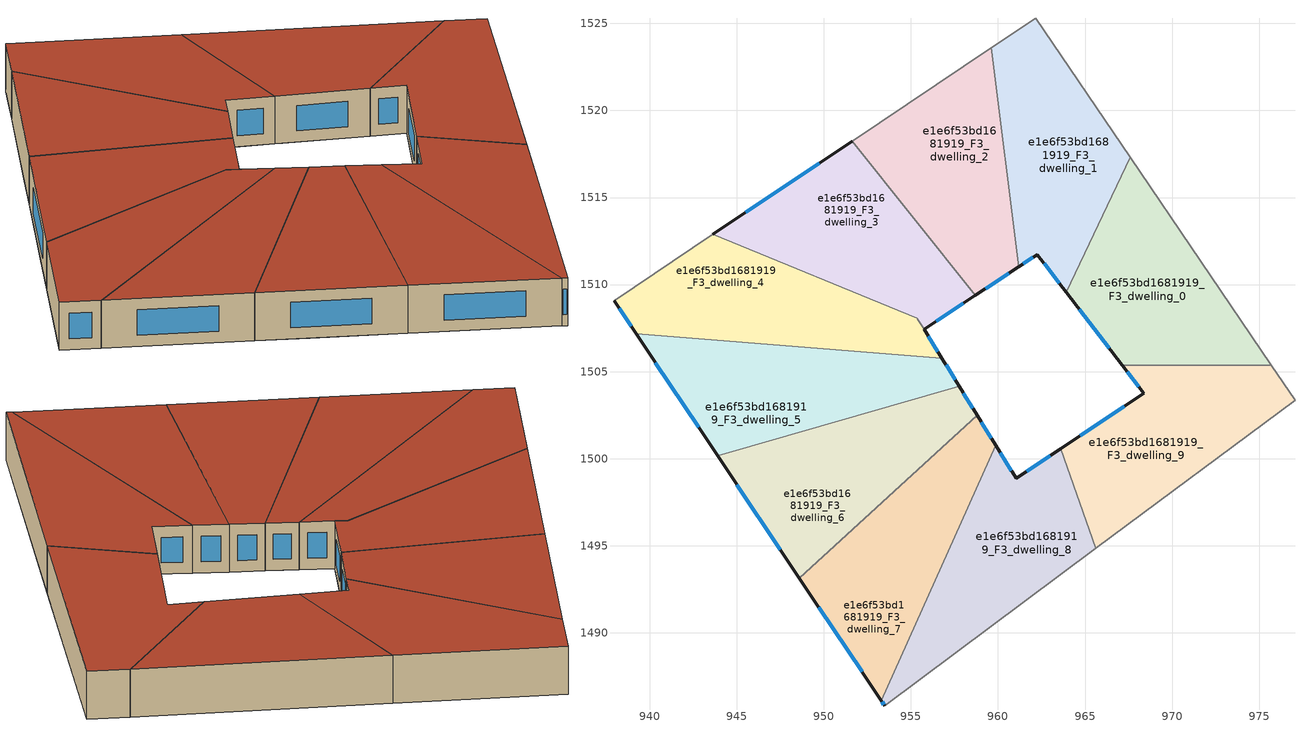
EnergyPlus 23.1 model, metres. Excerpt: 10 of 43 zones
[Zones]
e1e6f53bd1681919_F3_dwelling_0
 floor to e1e6f53bd1681919_F2_dwelling_0 (EU_floor_Construction): 968.32,1516.23 975.7,1505.36 967.15,1505.36 964.19,1509.21 z9
 floor to e1e6f53bd1681919_F2_dwelling_1 (EU_floor_Construction): 967.59,1517.31 968.32,1516.23 964.19,1509.21 963.92,1509.57 z9
 wall outside (EU_wall_Construction): 963.91,1509.57 967.15,1505.36 z9:12
 wall to e1e6f53bd1681919_F3_dwelling_1 (EU_wall_Construction): 967.59,1517.31 963.91,1509.57 z9:12
 wall adiabatic (EU_wall_Construction): 975.7,1505.36 967.59,1517.31 z9:12
 wall to e1e6f53bd1681919_F3_dwelling_9 (EU_wall_Construction): 967.15,1505.36 975.7,1505.36 z9:12
 window (EU_Window_Construction): 964.67,1508.58 966.39,1506.35 z9.7:11.3
 roof outside (EU_roof_Construction): 975.7,1505.36 967.59,1517.31 963.91,1509.57 967.15,1505.36 z12
e1e6f53bd1681919_F3_dwelling_1
 floor to e1e6f53bd1681919_F2_dwelling_1 (EU_floor_Construction): 962.17,1525.29 967.59,1517.31 963.92,1509.57 961.6,1512.58 961.08,1524.56 z9
 floor to e1e6f53bd1681919_F2_dwelling_2 (EU_floor_Construction): 961.08,1524.56 961.6,1512.58 962.26,1511.72 961.2,1511.03 959.62,1523.59 z9
 wall outside (EU_wall_Construction): 961.2,1511.03 962.26,1511.72 963.91,1509.57 z9:12
 wall to e1e6f53bd1681919_F3_dwelling_2 (EU_wall_Construction): 959.62,1523.59 961.2,1511.03 z9:12
 wall adiabatic (EU_wall_Construction): 967.59,1517.31 962.17,1525.29 959.62,1523.59 z9:12
 window (EU_Window_Construction): 962.65,1511.22 963.53,1510.07 / 961.45,1511.19 962.01,1511.56 z9.7:11.3
 roof outside (EU_roof_Construction): 963.91,1509.57 967.59,1517.31 962.17,1525.29 959.62,1523.59 961.2,1511.03 962.26,1511.72 z12
e1e6f53bd1681919_F3_dwelling_2
 floor to e1e6f53bd1681919_F2_dwelling_2 (EU_floor_Construction): 959.62,1523.59 961.2,1511.03 959.39,1509.83 953.81,1519.7 z9
 floor to e1e6f53bd1681919_F2_dwelling_3 (EU_floor_Construction): 953.81,1519.7 959.39,1509.83 958.7,1509.38 951.63,1518.24 z9
 wall outside (EU_wall_Construction): 958.71,1509.38 961.2,1511.03 z9:12
 wall to e1e6f53bd1681919_F3_dwelling_3 (EU_wall_Construction): 951.63,1518.24 958.71,1509.38 z9:12
 wall adiabatic (EU_wall_Construction): 959.62,1523.59 951.63,1518.24 z9:12
 window (EU_Window_Construction): 959.29,1509.76 960.62,1510.64 z9.7:11.3
 roof outside (EU_roof_Construction): 961.2,1511.03 959.62,1523.59 951.63,1518.24 958.71,1509.38 z12
e1e6f53bd1681919_F3_dwelling_3
 floor to e1e6f53bd1681919_F2_dwelling_3 (EU_floor_Construction): 951.63,1518.24 958.7,1509.38 957.11,1508.32 946.53,1514.83 z9
 floor to e1e6f53bd1681919_F2_dwelling_4 (EU_floor_Construction): 957.11,1508.32 955.76,1507.43 955.37,1508.05 943.62,1512.88 946.53,1514.83 z9
 wall outside (EU_wall_Construction): 951.63,1518.24 943.62,1512.88 / 955.76,1507.43 958.71,1509.38 z9:12
 wall to e1e6f53bd1681919_F3_dwelling_4 (EU_wall_Construction): 943.62,1512.88 955.37,1508.05 955.76,1507.43 z9:12
 window (EU_Window_Construction): 949.75,1516.98 945.5,1514.14 / 956.45,1507.89 958.01,1508.92 z9.7:11.3
 roof outside (EU_roof_Construction): 958.71,1509.38 951.63,1518.24 943.62,1512.88 955.37,1508.05 955.76,1507.43 z12
e1e6f53bd1681919_F3_dwelling_4
 floor to e1e6f53bd1681919_F2_dwelling_4 (EU_floor_Construction): 955.37,1508.05 955.76,1507.43 954.83,1506.82 939.32,1510.01 943.62,1512.88 z9
 floor to e1e6f53bd1681919_F2_dwelling_5 (EU_floor_Construction): 955.76,1507.43 956.78,1505.77 939.23,1507.16 937.95,1509.08 939.32,1510.01 954.83,1506.82 z9
 wall outside (EU_wall_Construction): 956.78,1505.77 955.76,1507.42 / 937.95,1509.08 939.23,1507.16 z9:12
 wall to e1e6f53bd1681919_F3_dwelling_5 (EU_wall_Construction): 939.23,1507.16 956.78,1505.77 z9:12
 wall adiabatic (EU_wall_Construction): 943.62,1512.88 937.95,1509.08 z9:12
 window (EU_Window_Construction): 956.54,1506.16 956,1507.03 / 938.25,1508.63 938.93,1507.62 z9.7:11.3
 roof outside (EU_roof_Construction): 956.78,1505.77 955.37,1508.05 943.62,1512.88 937.95,1509.08 939.23,1507.16 z12
e1e6f53bd1681919_F3_dwelling_5
 floor to e1e6f53bd1681919_F2_dwelling_6 (EU_floor_Construction): 957.23,1505.04 957.78,1504.16 943.91,1500.16 941.36,1503.98 z9
 floor to e1e6f53bd1681919_F2_dwelling_5 (EU_floor_Construction): 956.78,1505.77 957.23,1505.04 941.36,1503.98 939.23,1507.16 z9
 wall outside (EU_wall_Construction): 957.78,1504.16 956.78,1505.77 / 939.23,1507.16 943.91,1500.16 z9:12
 wall to e1e6f53bd1681919_F3_dwelling_6 (EU_wall_Construction): 943.91,1500.16 957.78,1504.16 z9:12
 window (EU_Window_Construction): 957.54,1504.54 957.02,1505.39 / 940.33,1505.52 942.81,1501.8 z9.7:11.3
 roof outside (EU_roof_Construction): 957.78,1504.16 956.78,1505.77 939.23,1507.16 943.91,1500.16 z12
e1e6f53bd1681919_F3_dwelling_6
 floor to e1e6f53bd1681919_F2_dwelling_6 (EU_floor_Construction): 957.78,1504.16 958.14,1503.56 945.61,1497.6 943.91,1500.16 z9
 floor to e1e6f53bd1681919_F2_dwelling_7 (EU_floor_Construction): 958.14,1503.56 958.8,1502.5 948.6,1493.13 945.61,1497.6 z9
 wall outside (EU_wall_Construction): 958.8,1502.5 957.78,1504.16 / 943.91,1500.16 948.6,1493.13 z9:12
 wall to e1e6f53bd1681919_F3_dwelling_7 (EU_wall_Construction): 948.6,1493.13 958.8,1502.5 z9:12
 window (EU_Window_Construction): 958.56,1502.89 958.02,1503.77 / 945.01,1498.51 947.5,1494.78 z9.7:11.3
 roof outside (EU_roof_Construction): 958.8,1502.5 957.78,1504.16 943.91,1500.16 948.6,1493.13 z12
e1e6f53bd1681919_F3_dwelling_7
 floor to e1e6f53bd1681919_F2_dwelling_7 (EU_floor_Construction): 958.8,1502.5 959.09,1502.04 949.88,1491.22 948.6,1493.13 z9
 floor to e1e6f53bd1681919_F2_dwelling_8 (EU_floor_Construction): 959.09,1502.04 959.87,1500.78 953.29,1486.1 949.88,1491.22 z9
 wall outside (EU_wall_Construction): 959.87,1500.78 958.8,1502.5 / 948.6,1493.13 953.29,1486.1 z9:12
 wall to e1e6f53bd1681919_F3_dwelling_8 (EU_wall_Construction): 953.29,1486.1 959.87,1500.78 z9:12
 window (EU_Window_Construction): 959.62,1501.18 959.05,1502.09 / 949.7,1491.48 952.19,1487.75 z9.7:11.3
 roof outside (EU_roof_Construction): 953.29,1486.1 959.87,1500.78 958.8,1502.5 948.6,1493.13 z12
e1e6f53bd1681919_F3_dwelling_8
 floor to e1e6f53bd1681919_F2_dwelling_8 (EU_floor_Construction): 959.87,1500.78 960.08,1500.42 955.11,1487.02 953.48,1485.81 953.29,1486.1 z9
 floor to e1e6f53bd1681919_F2_dwelling_9 (EU_floor_Construction): 963.6,1500.57 965.62,1494.84 955.11,1487.02 960.08,1500.42 961.04,1498.87 z9
 wall outside (EU_wall_Construction): 963.6,1500.57 961.04,1498.87 959.87,1500.78 / 953.29,1486.1 953.48,1485.81 z9:12
 wall to e1e6f53bd1681919_F3_dwelling_9 (EU_wall_Construction): 965.62,1494.84 963.6,1500.57 z9:12
 wall adiabatic (EU_wall_Construction): 953.48,1485.81 965.62,1494.84 z9:12
 window (EU_Window_Construction): 960.77,1499.32 960.14,1500.33 / 963,1500.17 961.65,1499.27 / 953.34,1486.03 953.44,1485.88 z9.7:11.3
 roof outside (EU_roof_Construction): 965.62,1494.84 963.6,1500.57 961.04,1498.87 959.87,1500.78 953.29,1486.1 953.48,1485.81 z12
e1e6f53bd1681919_F3_dwelling_9
 floor to e1e6f53bd1681919_F2_dwelling_10 (EU_floor_Construction): 975.7,1505.36 977.06,1503.36 966.85,1495.76 964.18,1500.96 968.38,1503.75 967.15,1505.36 z9
 floor to e1e6f53bd1681919_F2_dwelling_9 (EU_floor_Construction): 964.18,1500.96 966.85,1495.76 965.62,1494.84 963.6,1500.57 z9
 wall outside (EU_wall_Construction): 967.15,1505.36 968.38,1503.75 963.6,1500.57 z9:12
 wall adiabatic (EU_wall_Construction): 965.62,1494.84 977.06,1503.36 975.7,1505.36 z9:12
 window (EU_Window_Construction): 967.26,1503.01 964.72,1501.32 / 967.44,1504.98 968.09,1504.13 z9.7:11.3
 roof outside (EU_roof_Construction): 977.06,1503.36 975.7,1505.36 967.15,1505.36 968.38,1503.75 963.6,1500.57 965.62,1494.84 z12
[Building]
EU S2 Campaign: North Axis=0; Terrain=City; Solar Distribution=FullExterior
[Site:Location]
Budapest.Ferenc.Liszt.Intl.AP: Latitude=47.437; Longitude=19.256; Time Zone=1; Elevation=185
[SizingPeriod:WeatherFileDays]
AnnualSizingPeriod: Begin Month=1; Begin Day of Month=1; End Month=12; End Day of Month=31; Day of Week for Start Day=Monday; Use Weather File Daylight Saving Period=No; Use Weather File Rain and Snow Indicators=No
[MATERIAL]
EU_InternalMass_Material: Roughness=MediumRough; Thickness=0.1; Conductivity=1; Density=1800; Specific Heat=900; Thermal Absorptance=0.9; Solar Absorptance=0.7; Visible Absorptance=0.7
[MATERIAL:NOMASS] Roughness=MediumRough; Thermal Absorptance=0.9; Solar Absorptance=0.7; Visible Absorptance=0.7
Name | Thermal Resistance
EU_wall_NoMass | 0.832559
EU_roof_NoMass | 1.39638
EU_floor_NoMass | 0.872794
[WINDOWMATERIAL:SIMPLEGLAZINGSYSTEM]
EU_Window_SimpleGlazing: UFactor=2.79869; Solar Heat Gain Coefficient=0.75; Visible Transmittance=0.75
[CONSTRUCTION]
EU_wall_Construction: EU_wall_NoMass
EU_roof_Construction: EU_roof_NoMass
EU_floor_Construction: EU_floor_NoMass
EU_Window_Construction: EU_Window_SimpleGlazing
EU_InternalMass_Construction: EU_InternalMass_Material
[ZONE] Type=1; Multiplier=1; Ceiling Height=autocalculate; Floor Area=autocalculate; Part of Total Floor Area=Yes
Name | Volume
e1e6f53bd1681919_F3_dwelling_0 | 214.067
e1e6f53bd1681919_F3_dwelling_1 | 214.063
e1e6f53bd1681919_F3_dwelling_2 | 214.054
e1e6f53bd1681919_F3_dwelling_3 | 214.651
e1e6f53bd1681919_F3_dwelling_4 | 213.487
e1e6f53bd1681919_F3_dwelling_5 | 214.088
e1e6f53bd1681919_F3_dwelling_6 | 214.064
e1e6f53bd1681919_F3_dwelling_7 | 214.07
e1e6f53bd1681919_F3_dwelling_8 | 214.094
e1e6f53bd1681919_F3_dwelling_9 | 214.089
[INTERNALMASS] Construction=EU_InternalMass_Construction
Name | Zone or ZoneList | Surface Area
e1e6f53bd1681919_F3_dwelling_0_EU_InternalMass | e1e6f53bd1681919_F3_dwelling_0 | 71.3556
e1e6f53bd1681919_F3_dwelling_1_EU_InternalMass | e1e6f53bd1681919_F3_dwelling_1 | 71.3545
e1e6f53bd1681919_F3_dwelling_2_EU_InternalMass | e1e6f53bd1681919_F3_dwelling_2 | 71.3512
e1e6f53bd1681919_F3_dwelling_3_EU_InternalMass | e1e6f53bd1681919_F3_dwelling_3 | 71.5496
e1e6f53bd1681919_F3_dwelling_4_EU_InternalMass | e1e6f53bd1681919_F3_dwelling_4 | 71.1666
e1e6f53bd1681919_F3_dwelling_5_EU_InternalMass | e1e6f53bd1681919_F3_dwelling_5 | 71.3626
e1e6f53bd1681919_F3_dwelling_6_EU_InternalMass | e1e6f53bd1681919_F3_dwelling_6 | 71.3548
e1e6f53bd1681919_F3_dwelling_7_EU_InternalMass | e1e6f53bd1681919_F3_dwelling_7 | 71.357
e1e6f53bd1681919_F3_dwelling_8_EU_InternalMass | e1e6f53bd1681919_F3_dwelling_8 | 71.3647
e1e6f53bd1681919_F3_dwelling_9_EU_InternalMass | e1e6f53bd1681919_F3_dwelling_9 | 71.3629
[OTHEREQUIPMENT] Fuel Type=Electricity; Design Level Calculation Method=Watts/Area; Power per Zone Floor Area=1; Fraction Latent=0; Fraction Radiant=0; Fraction Lost=0; Carbon Dioxide Generation Rate=0; EndUse Subcategory=EU_Step8_InternalGains
Name | Zone or ZoneList or Space or SpaceList | Schedule
EU_Step8_InternalGain_e1e6f53bd1681919_F3_dwelling_0_f000 | e1e6f53bd1681919_F3_dwelling_0 | EU_Step8_GainSchedule_e1e6f53bd1681919_F3_dwelling_0_f000
EU_Step8_InternalGain_e1e6f53bd1681919_F3_dwelling_1_f000 | e1e6f53bd1681919_F3_dwelling_1 | EU_Step8_GainSchedule_e1e6f53bd1681919_F3_dwelling_1_f000
EU_Step8_InternalGain_e1e6f53bd1681919_F3_dwelling_2_f000 | e1e6f53bd1681919_F3_dwelling_2 | EU_Step8_GainSchedule_e1e6f53bd1681919_F3_dwelling_2_f000
EU_Step8_InternalGain_e1e6f53bd1681919_F3_dwelling_3_f000 | e1e6f53bd1681919_F3_dwelling_3 | EU_Step8_GainSchedule_e1e6f53bd1681919_F3_dwelling_3_f000
EU_Step8_InternalGain_e1e6f53bd1681919_F3_dwelling_4_f000 | e1e6f53bd1681919_F3_dwelling_4 | EU_Step8_GainSchedule_e1e6f53bd1681919_F3_dwelling_4_f000
EU_Step8_InternalGain_e1e6f53bd1681919_F3_dwelling_5_f000 | e1e6f53bd1681919_F3_dwelling_5 | EU_Step8_GainSchedule_e1e6f53bd1681919_F3_dwelling_5_f000
EU_Step8_InternalGain_e1e6f53bd1681919_F3_dwelling_6_f000 | e1e6f53bd1681919_F3_dwelling_6 | EU_Step8_GainSchedule_e1e6f53bd1681919_F3_dwelling_6_f000
EU_Step8_InternalGain_e1e6f53bd1681919_F3_dwelling_7_f000 | e1e6f53bd1681919_F3_dwelling_7 | EU_Step8_GainSchedule_e1e6f53bd1681919_F3_dwelling_7_f000
EU_Step8_InternalGain_e1e6f53bd1681919_F3_dwelling_8_f000 | e1e6f53bd1681919_F3_dwelling_8 | EU_Step8_GainSchedule_e1e6f53bd1681919_F3_dwelling_8_f000
EU_Step8_InternalGain_e1e6f53bd1681919_F3_dwelling_9_f000 | e1e6f53bd1681919_F3_dwelling_9 | EU_Step8_GainSchedule_e1e6f53bd1681919_F3_dwelling_9_f000
[ZONEVENTILATION:DESIGNFLOWRATE] Schedule=EU_AlwaysOn; Design Flow Rate Calculation Method=AirChanges/Hour; Air Changes per Hour=0.475469; Ventilation Type=Natural; Fan Pressure Rise=0; Fan Total Efficiency=1; Constant Term Coefficient=1; Temperature Term Coefficient=0; Velocity Term Coefficient=0; Velocity Squared Term Coefficient=0; Minimum Indoor Temperature=-100; Maximum Indoor Temperature=100; Delta Temperature=-100; Minimum Outdoor Temperature=-100; Maximum Outdoor Temperature=100; Maximum Wind Speed=40
Name | Zone or ZoneList or Space or SpaceList
EU_ConstantAir_e1e6f53bd1681919_F3_dwelling_0 | e1e6f53bd1681919_F3_dwelling_0
EU_ConstantAir_e1e6f53bd1681919_F3_dwelling_1 | e1e6f53bd1681919_F3_dwelling_1
EU_ConstantAir_e1e6f53bd1681919_F3_dwelling_2 | e1e6f53bd1681919_F3_dwelling_2
EU_ConstantAir_e1e6f53bd1681919_F3_dwelling_3 | e1e6f53bd1681919_F3_dwelling_3
EU_ConstantAir_e1e6f53bd1681919_F3_dwelling_4 | e1e6f53bd1681919_F3_dwelling_4
EU_ConstantAir_e1e6f53bd1681919_F3_dwelling_5 | e1e6f53bd1681919_F3_dwelling_5
EU_ConstantAir_e1e6f53bd1681919_F3_dwelling_6 | e1e6f53bd1681919_F3_dwelling_6
EU_ConstantAir_e1e6f53bd1681919_F3_dwelling_7 | e1e6f53bd1681919_F3_dwelling_7
EU_ConstantAir_e1e6f53bd1681919_F3_dwelling_8 | e1e6f53bd1681919_F3_dwelling_8
EU_ConstantAir_e1e6f53bd1681919_F3_dwelling_9 | e1e6f53bd1681919_F3_dwelling_9
[HVACTEMPLATE:THERMOSTAT] Constant Heating Setpoint=20; Constant Cooling Setpoint=50
EU_HeatOnly_e1e6f53bd1681919_F0_dwelling_0; EU_HeatOnly_e1e6f53bd1681919_F0_dwelling_1; EU_HeatOnly_e1e6f53bd1681919_F0_dwelling_2; EU_HeatOnly_e1e6f53bd1681919_F0_dwelling_3; EU_HeatOnly_e1e6f53bd1681919_F0_dwelling_4; EU_HeatOnly_e1e6f53bd1681919_F0_dwelling_5; EU_HeatOnly_e1e6f53bd1681919_F0_dwelling_6; EU_HeatOnly_e1e6f53bd1681919_F0_dwelling_7; EU_HeatOnly_e1e6f53bd1681919_F0_dwelling_8; EU_HeatOnly_e1e6f53bd1681919_F0_dwelling_9; EU_HeatOnly_e1e6f53bd1681919_F0_dwelling_10; EU_HeatOnly_e1e6f53bd1681919_F1_dwelling_0; EU_HeatOnly_e1e6f53bd1681919_F1_dwelling_1; EU_HeatOnly_e1e6f53bd1681919_F1_dwelling_2; EU_HeatOnly_e1e6f53bd1681919_F1_dwelling_3; EU_HeatOnly_e1e6f53bd1681919_F1_dwelling_4; EU_HeatOnly_e1e6f53bd1681919_F1_dwelling_5; EU_HeatOnly_e1e6f53bd1681919_F1_dwelling_6; EU_HeatOnly_e1e6f53bd1681919_F1_dwelling_7; EU_HeatOnly_e1e6f53bd1681919_F1_dwelling_8; EU_HeatOnly_e1e6f53bd1681919_F1_dwelling_9; EU_HeatOnly_e1e6f53bd1681919_F1_dwelling_10; EU_HeatOnly_e1e6f53bd1681919_F2_dwelling_0; EU_HeatOnly_e1e6f53bd1681919_F2_dwelling_1; EU_HeatOnly_e1e6f53bd1681919_F2_dwelling_2; EU_HeatOnly_e1e6f53bd1681919_F2_dwelling_3; EU_HeatOnly_e1e6f53bd1681919_F2_dwelling_4; EU_HeatOnly_e1e6f53bd1681919_F2_dwelling_5; EU_HeatOnly_e1e6f53bd1681919_F2_dwelling_6; EU_HeatOnly_e1e6f53bd1681919_F2_dwelling_7; EU_HeatOnly_e1e6f53bd1681919_F2_dwelling_8; EU_HeatOnly_e1e6f53bd1681919_F2_dwelling_9; EU_HeatOnly_e1e6f53bd1681919_F2_dwelling_10; EU_HeatOnly_e1e6f53bd1681919_F3_dwelling_0; EU_HeatOnly_e1e6f53bd1681919_F3_dwelling_1; EU_HeatOnly_e1e6f53bd1681919_F3_dwelling_2; EU_HeatOnly_e1e6f53bd1681919_F3_dwelling_3; EU_HeatOnly_e1e6f53bd1681919_F3_dwelling_4; EU_HeatOnly_e1e6f53bd1681919_F3_dwelling_5; EU_HeatOnly_e1e6f53bd1681919_F3_dwelling_6; EU_HeatOnly_e1e6f53bd1681919_F3_dwelling_7; EU_HeatOnly_e1e6f53bd1681919_F3_dwelling_8; EU_HeatOnly_e1e6f53bd1681919_F3_dwelling_9
[HVACTEMPLATE:ZONE:IDEALLOADSAIRSYSTEM] System Availability Schedule=EU_AlwaysOn; Maximum Heating Supply Air Temperature=50; Minimum Cooling Supply Air Temperature=13; Maximum Heating Supply Air Humidity Ratio=0.0156; Minimum Cooling Supply Air Humidity Ratio=0.0077; Heating Limit=NoLimit; Cooling Limit=NoLimit; Heating Availability Schedule=EU_AlwaysOn; Cooling Availability Schedule=EU_CoolingOff; Dehumidification Control Type=ConstantSensibleHeatRatio; Cooling Sensible Heat Ratio=0.7; Dehumidification Setpoint=60; Humidification Control Type=None; Humidification Setpoint=30; Outdoor Air Method=None; Outdoor Air Flow Rate per Person=0.00944; Outdoor Air Flow Rate per Zone Floor Area=0; Outdoor Air Flow Rate per Zone=0; Demand Controlled Ventilation Type=None; Outdoor Air Economizer Type=NoEconomizer; Heat Recovery Type=None; Sensible Heat Recovery Effectiveness=0.7; Latent Heat Recovery Effectiveness=0.65
Name | Template Thermostat
e1e6f53bd1681919_F3_dwelling_0 | EU_HeatOnly_e1e6f53bd1681919_F3_dwelling_0
e1e6f53bd1681919_F3_dwelling_1 | EU_HeatOnly_e1e6f53bd1681919_F3_dwelling_1
e1e6f53bd1681919_F3_dwelling_2 | EU_HeatOnly_e1e6f53bd1681919_F3_dwelling_2
e1e6f53bd1681919_F3_dwelling_3 | EU_HeatOnly_e1e6f53bd1681919_F3_dwelling_3
e1e6f53bd1681919_F3_dwelling_4 | EU_HeatOnly_e1e6f53bd1681919_F3_dwelling_4
e1e6f53bd1681919_F3_dwelling_5 | EU_HeatOnly_e1e6f53bd1681919_F3_dwelling_5
e1e6f53bd1681919_F3_dwelling_6 | EU_HeatOnly_e1e6f53bd1681919_F3_dwelling_6
e1e6f53bd1681919_F3_dwelling_7 | EU_HeatOnly_e1e6f53bd1681919_F3_dwelling_7
e1e6f53bd1681919_F3_dwelling_8 | EU_HeatOnly_e1e6f53bd1681919_F3_dwelling_8
e1e6f53bd1681919_F3_dwelling_9 | EU_HeatOnly_e1e6f53bd1681919_F3_dwelling_9
[SIZING:ZONE] Zone Cooling Design Supply Air Temperature Input Method=SupplyAirTemperature; Zone Cooling Design Supply Air Temperature=13; Zone Heating Design Supply Air Temperature Input Method=SupplyAirTemperature; Zone Heating Design Supply Air Temperature=50; Zone Cooling Design Supply Air Humidity Ratio=0.008; Zone Heating Design Supply Air Humidity Ratio=0.008; Cooling Design Air Flow Method=DesignDay; Cooling Design Air Flow Rate=0; Cooling Minimum Air Flow per Zone Floor Area=0.000762; Cooling Minimum Air Flow=0; Cooling Minimum Air Flow Fraction=0.2; Heating Design Air Flow Method=DesignDay; Heating Design Air Flow Rate=0; Heating Maximum Air Flow per Zone Floor Area=0.002032; Heating Maximum Air Flow=0.141576; Heating Maximum Air Flow Fraction=0.3; Account for Dedicated Outdoor Air System=No; Dedicated Outdoor Air System Control Strategy=NeutralSupplyAir; Dedicated Outdoor Air Low Setpoint Temperature for Design=autosize; Dedicated Outdoor Air High Setpoint Temperature for Design=autosize; Zone Load Sizing Method=Sensible Load Only No Latent Load; Zone Latent Cooling Design Supply Air Humidity Ratio Input Method=HumidityRatioDifference; Zone Cooling Design Supply Air Humidity Ratio Difference=0.005; Zone Latent Heating Design Supply Air Humidity Ratio Input Method=HumidityRatioDifference; Zone Humidification Design Supply Air Humidity Ratio Difference=0.005
e1e6f53bd1681919_F3_dwelling_0; e1e6f53bd1681919_F3_dwelling_1; e1e6f53bd1681919_F3_dwelling_2; e1e6f53bd1681919_F3_dwelling_3; e1e6f53bd1681919_F3_dwelling_4; e1e6f53bd1681919_F3_dwelling_5; e1e6f53bd1681919_F3_dwelling_6; e1e6f53bd1681919_F3_dwelling_7; e1e6f53bd1681919_F3_dwelling_8; e1e6f53bd1681919_F3_dwelling_9
[SCHEDULE:CONSTANT]
Name | Hourly Value
EU_AlwaysOn | 1
EU_CoolingOff | 0
[SCHEDULE:FILE] Column Number=1; Rows to Skip at Top=0; Number of Hours of Data=8760; Column Separator=Comma; Interpolate to Timestep=No; Minutes per Item=60; Adjust Schedule for Daylight Savings=Yes
Name | File
EU_Step8_GainSchedule_e1e6f53bd1681919_F3_dwelling_0_f000 | ../../schedules/e1e6f53bd1681919/e1e6f53bd1681919_F3_dwelling_0_f000_gain.csv
EU_Step8_GainSchedule_e1e6f53bd1681919_F3_dwelling_1_f000 | ../../schedules/e1e6f53bd1681919/e1e6f53bd1681919_F3_dwelling_1_f000_gain.csv
EU_Step8_GainSchedule_e1e6f53bd1681919_F3_dwelling_2_f000 | ../../schedules/e1e6f53bd1681919/e1e6f53bd1681919_F3_dwelling_2_f000_gain.csv
EU_Step8_GainSchedule_e1e6f53bd1681919_F3_dwelling_3_f000 | ../../schedules/e1e6f53bd1681919/e1e6f53bd1681919_F3_dwelling_3_f000_gain.csv
EU_Step8_GainSchedule_e1e6f53bd1681919_F3_dwelling_4_f000 | ../../schedules/e1e6f53bd1681919/e1e6f53bd1681919_F3_dwelling_4_f000_gain.csv
EU_Step8_GainSchedule_e1e6f53bd1681919_F3_dwelling_5_f000 | ../../schedules/e1e6f53bd1681919/e1e6f53bd1681919_F3_dwelling_5_f000_gain.csv
EU_Step8_GainSchedule_e1e6f53bd1681919_F3_dwelling_6_f000 | ../../schedules/e1e6f53bd1681919/e1e6f53bd1681919_F3_dwelling_6_f000_gain.csv
EU_Step8_GainSchedule_e1e6f53bd1681919_F3_dwelling_7_f000 | ../../schedules/e1e6f53bd1681919/e1e6f53bd1681919_F3_dwelling_7_f000_gain.csv
EU_Step8_GainSchedule_e1e6f53bd1681919_F3_dwelling_8_f000 | ../../schedules/e1e6f53bd1681919/e1e6f53bd1681919_F3_dwelling_8_f000_gain.csv
EU_Step8_GainSchedule_e1e6f53bd1681919_F3_dwelling_9_f000 | ../../schedules/e1e6f53bd1681919/e1e6f53bd1681919_F3_dwelling_9_f000_gain.csv
